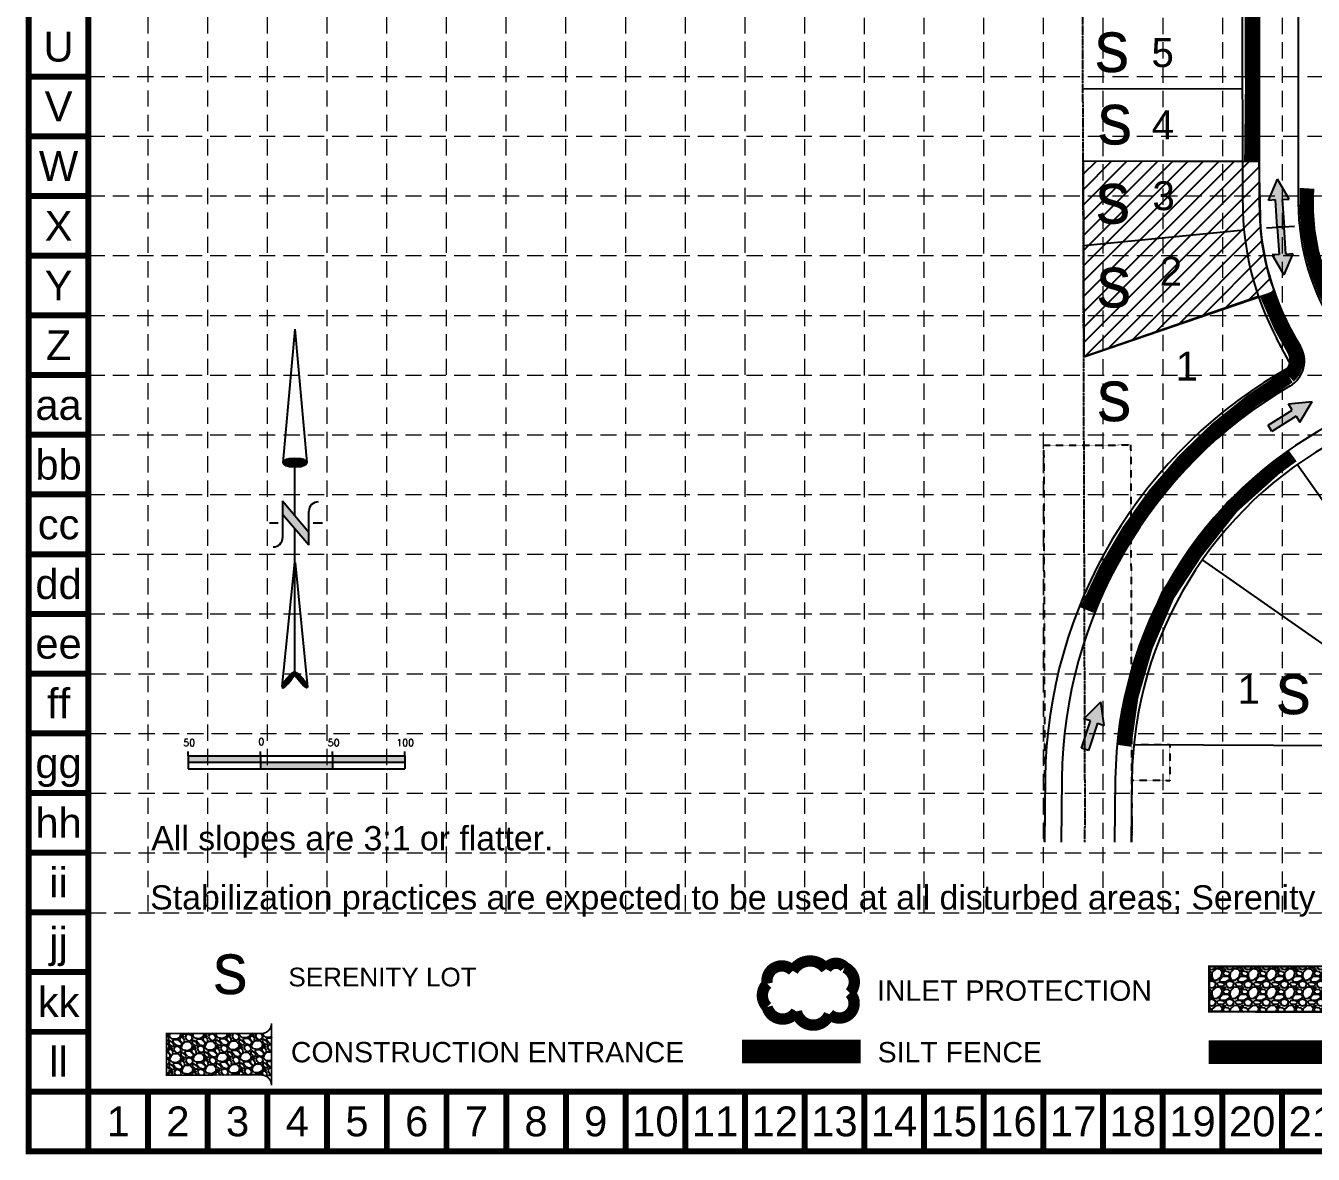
# Model space of a CAD drawing. Header units: inches. Extents: x 10366 to 13014, y 6273 to 7929.
# Drawn here: x 10366 to 11257, y 6273 to 7054 of the extents above; entities that cross this region are included whole.
import ezdxf
from ezdxf.enums import TextEntityAlignment as Align

# ---------------------------------------------------------------- set-up
doc = ezdxf.new("R2010")
doc.units = ezdxf.units.IN
doc.header["$MEASUREMENT"] = 0
for name, pattern in [('ACAD_ISO02W100', [15, 12, -3]), ('BOUNDARY', [2.375, 1.75, -0.125, 0.125, -0.125, 0.125, -0.125]), ('DASHED2', [0.375, 0.25, -0.125]), ('HIDDEN', [0.375, 0.25, -0.125])]:
    doc.linetypes.add(name, pattern=pattern)
for name, color, linetype in [('1ESMT', 1, 'DASHED2'), ('1LOT', 2, 'Continuous'), ('1LTNO', 2, 'Continuous'), ('1PVMT', 4, 'Continuous'), ('1ROW', 3, 'Continuous'), ('BASE', 7, 'Continuous'), ('BOUNDARY', 6, 'BOUNDARY'), ('DEED', 2, 'Continuous'), ('ECB', 84, 'Continuous'), ('grid', 254, 'HIDDEN'), ('HATCH', 2, 'Continuous'), ('LEGEND', 7, 'Continuous'), ('NARROW', 7, 'Continuous'), ('SODDED LOT', 2, 'Continuous')]:
    doc.layers.add(name, color=color, linetype=linetype)
doc.styles.add('L120', font='simplex.shx', dxfattribs={"height": 4.8})
doc.styles.add("L200'", font='ARIAL.TTF', dxfattribs={"height": 0.001968503937008})
doc.styles.add('logo2', font='ROCKEB.TTF', dxfattribs={"height": 25})
doc.styles.get("Standard").update_dxf_attribs({"font": 'ARIAL.TTF'})

# ---------------------------------------------------------------- blocks, each defined once
blk = doc.blocks.new('scale')
h = blk.add_hatch(color=7)
h.paths.add_polyline_path([(9.094947017729282e-13, -7.504693458142356), (0, -3.000000000001819), (-50, -3), (-49.99999999999909, -7.504693458142356)])
h.paths.add_polyline_path([(-9.094947017729282e-13, -7.504693458142356), (0, -12.00938691628835), (50, -12.00938691628653), (50, -7.504693458144175)])
h.paths.add_polyline_path([(50.00000000000091, -3), (50.00000000000182, -7.504693458144175), (100, -7.504693458145994), (100, -3)])
at = {"color": 7}
for p, q in [((-50, -3), (-50, 0)), ((0, -3), (0, 0)), ((50, -3), (50, 0)), ((100, -3), (100, 0)), ((-50, -3), (0, -3)), ((-50, -3), (-50, -12.00938691628835)), ((-50.00000000000091, -7.504693458142356), (100, -7.504693458144175)), ((0, -3), (100, -3)), ((0, -3), (0, -12.00938691628835)), ((50, -3), (50, -12.00938691628835)), ((100, -3), (100, -12.00938691628835)), ((-50.00000000000091, -12.00938691628835), (0, -12.00938691628835)), ((0, -12.00938691628835), (100, -12.00938691628835))]:
    blk.add_line(p, q, dxfattribs=at)
at = {"color": 7, "style": 'L120'}
for s, p in [('0', (-1.421474416070851, 4.309271583646478)), ('50', (-53.41635999659047, 3.577541274746181)), ('50', (46.58364000340953, 3.577541274746181)), ('100', (94.02453533787775, 3.577567436001118))]:
    blk.add_text(s, height=4.8, dxfattribs=at).set_placement(p)
blk = doc.blocks.new('North Arrow')
at = {"layer": 'NARROW'}
for p, q in [((32.43254981860446, 3.058265073213988), (32.43254981860446, 4.631385762768332)), ((28.76667448424996, -2.091662794246076), (34.01874137947743, 2.319861484284047)), ((36.17825519122562, 2.333068732823449), (30.46489879658111, 2.333068732823449)), ((36.15693846157228, 2.319861484284047), (31.03953994826952, -2.091662794246076)), ((0, 0), (22.36344290151465, 2.002084736559482)), ((0, 0), (22.3340256442134, -2.022002755547874)), ((39.10239171702415, 0.006637234364461619), (59.96415737125062, 2.108618273159664)), ((21.65859055236069, -0.04755806894536363), (21.65587945617517, -0.04755806894536363)), ((31.2002493849468, -0.04755806894536363), (21.65859055236069, -0.04755806894536363)), ((28.76667448424996, -2.091662794246076), (34.95439482978327, -2.091662794246076)), ((57.4539157862273, -0.04755806894536363), (33.41071549255503, -0.04755806894536363)), ((59.8310793026576, -2.141789640390925), (39.04486644576536, -0.007715046158409677)), ((57.69334596529006, -0.02703537367779063), (57.76929195033517, -0.01344045038422337)), ((57.76514189648879, -0.05039075473177945), (57.69334596529006, -0.02703537367779063)), ((32.43254981860446, -4.261561808689294), (32.43254981860446, -2.800806882678444))]:
    blk.add_line(p, q, dxfattribs=at)
blk.add_lwpolyline([(22.36469003275943, -2.029144276148145), (22.58571216360451, -1.926685835660464, 0.09157658552841703), (22.86600292222374, -1.437143250313966, 0.04830551554414139), (23.03449076013294, -0.7510674610057322), (23.07365352004581, -0.007926344824227272), (23.0138871940153, 0.8191116749912908, 0.04830551554426889), (22.86600292222374, 1.421290560665511, 0.0915765855283463), (22.58571216360451, 1.91083314601201), (22.36469003275943, 2.01329158649969), (22.14366790191434, 1.91083314601201, 0.09157658552851158), (21.86337714329511, 1.421290560665511, 0.04830551554418233), (21.71549287155813, 0.8191116749912908), (21.65572654552761, -0.007926344824227272), (21.71549287155813, -0.8349643646397453, 0.04830551554422624), (21.86337714329511, -1.437143250313966, 0.09157658552816902), (22.14366790191434, -1.926685835660464)], format="xyb", close=True, dxfattribs=at)
for points in [[(57.45558378554506, -0.03134526075882604), (57.43996657389744, 0.0836624617477355, -0.06681784727068599), (57.67471216397553, 0.4712181194372533, -0.03073031192727785), (58.00862399094058, 0.8372912985578296), (58.52165351551321, 1.292257312707079), (59.07299621394941, 1.699951556056476, -0.03073031192742202), (59.50028108291463, 1.950818694931513, -0.06681784727061153), (59.92804734067704, 2.100220530974184), (60.03732810972451, 2.061125939999329)], [(60.03732810972451, 2.061125939999329), (60.05294532137214, 1.946118217492767, -0.06681784727066456), (59.81819973129404, 1.558562559803249, -0.03073031192683177), (59.43379851860755, 1.137137013811298), (58.97125837981093, 0.7375233665334235), (58.41991568137473, 0.3298291232385964, -0.03073031192764033), (57.99263081235495, 0.07896198436355917, -0.03669233332525137), (57.76236303227506, -0.01733721801429056)], [(57.45558378554506, -0.03527464659782709), (57.43996657389744, -0.150282369049819, 0.06681784727068599), (57.67471216397553, -0.5378380267393368, 0.03073031192727785), (58.00862399094058, -0.903911205859913), (58.52165351551321, -1.358877220063732), (59.07299621394941, -1.766571463358559, 0.03073031192742202), (59.50028108291463, -2.017438602233597, 0.06681784727061153), (59.92804734067704, -2.166840438276267), (60.03732810972451, -2.127745847301412)], [(60.03732810972451, -2.127745847301412), (60.05294532137214, -2.012738124794851, 0.06681784727066456), (59.81819973129404, -1.625182467105333, 0.03073031192683177), (59.43379851860755, -1.203756921113381), (58.97125837981093, -0.804143273835507), (58.41991568137473, -0.3964490305406798, 0.03073031192764033), (57.99263081235495, -0.1455818916656426, 0.03669233332525137), (57.76236303227506, -0.04928268934236257)]]:
    blk.add_lwpolyline(points, format="xyb", dxfattribs=at)
for centre, start, end in [((30.46491631666868, 3.862994872579293), 178.8769027564139, 270), ((34.95439482978327, -3.621588933947351), 358.8769027564139, 90)]:
    blk.add_arc(centre, 1.529926139739004, start, end, dxfattribs=at)
for points in [[(31.04573626156707, -2.092600781761575), (36.15173163068903, 2.358604768796795), (28.74698772917327, -2.064361571265181), (34.01267678058502, 2.358604768796795)], [(23.02743242273209, -0.7618279882990464), (21.67003612299595, -0.04525802260104683), (23.06525461068304, -0.04525802260104683), (21.71626324154204, 0.8195677980802429)], [(23.06525461068304, -0.04525802260104683), (21.71626324154204, 0.8195677980802429), (23.01902749208239, 0.7489697719211108), (21.85494459723486, 1.41965102062386)], [(23.01902749208239, 0.7489697719211108), (21.85494459723486, 1.41965102062386), (22.86773874044229, 1.437300527177285), (22.14491470462235, 1.910307302568981)], [(22.86773874044229, 1.437300527177285), (22.14491470462235, 1.910307302568981), (22.58617356370451, 1.910307302568981), (22.35503797086494, 2.002084736559482)], [(57.44388876337325, 0.08001449623407098), (57.69525844847522, -0.01106567331589758), (57.49810575425727, 0.2124947428819723), (57.77083364797363, -0.01106567331589758)], [(57.450460519849, -0.04004572727353661), (57.68868669199946, -0.016585683588346), (57.44388876337325, 0.08001449623407098), (57.69525844847522, -0.01106567331589758)], [(57.49810575425727, 0.2124947428819723), (57.77083364797363, -0.01106567331589758), (57.59996797960412, 0.3891350717640307), (57.940056377156, 0.06345446541672572)], [(57.59996797960412, 0.3891350717640307), (57.940056377156, 0.06345446541672572), (57.68211493557828, 0.4981552747267415), (58.06984856753843, 0.1324545938769006)], [(57.68211493557828, 0.4981552747267415), (58.06984856753843, 0.1324545938769006), (57.83819415180915, 0.663755583063903), (58.29493122679196, 0.2580348277115263)], [(57.83819415180915, 0.663755583063903), (58.29493122679196, 0.2580348277115263), (58.02877508955135, 0.8569559427633067), (58.51837094691291, 0.405695102581376)], [(58.02877508955135, 0.8569559427633067), (58.51837094691291, 0.405695102581376), (58.26042950528063, 1.069476338470849), (58.73031009321494, 0.5657754006460891)], [(58.26042950528063, 1.069476338470849), (58.73031009321494, 0.5657754006460891), (58.51837094691291, 1.297176762400341), (59.04904028220699, 0.8114158579883224)], [(58.51837094691291, 1.297176762400341), (59.04904028220699, 0.8114158579883224), (58.69580837170361, 1.422756996180397), (59.26097942850902, 0.9949561996836565)], [(59.26426530671961, 0.9963362022790534), (58.69416543257103, 1.419996991044172), (59.44663154890804, 1.149516487475921), (59.00303798687673, 1.64907741756906)], [(59.44663154890804, 1.149516487475921), (59.00303798687673, 1.64907741756906), (59.61749721722299, 1.335816834307479), (59.27576588053853, 1.822957741314895)], [(59.61749721722299, 1.335816834307479), (59.27576588053853, 1.822957741314895), (59.80972109409777, 1.551097235151246), (59.4926338442383, 1.954057985367399)], [(59.80972109409777, 1.551097235151246), (59.4926338442383, 1.954057985367399), (59.93129858887187, 1.730497569169529), (59.69471535579942, 2.039618144699489)], [(59.93129858887187, 1.730497569169529), (59.69471535579942, 2.039618144699489), (60.05287608364597, 1.941637962281675), (59.93129858887187, 2.103098262887215)], [(60.05287608364597, 1.941637962281675), (59.93129858887187, 2.103098262887215), (60.03644669248388, 2.064458190925507)], [(22.86773874044229, -1.439569039612252), (21.72466817219174, -0.8747848301754857), (23.02743242273209, -0.7618279882990464), (21.67003612299595, -0.04525802260104683)], [(22.5777686330548, -1.930225321557373), (21.86334952788457, -1.446628842222708), (22.86773874044229, -1.439569039612252), (21.72466817219174, -0.8747848301754857)], [(22.36344290151465, -2.014942952937417), (22.14491470462235, -1.930225321557373), (22.5777686330548, -1.930225321557373), (21.86334952788457, -1.446628842222708)], [(57.4373170068975, -0.1421659174229717), (57.68868669199946, -0.02210569386079442), (57.450460519849, -0.04004572727353661), (57.68868669199946, -0.016585683588346)], [(57.45703227632475, -0.1932260124704044), (57.69525844847522, -0.02762570418781252), (57.4373170068975, -0.1421659174229717), (57.68868669199946, -0.02210569386079442)], [(57.52603571929285, -0.3257062591183058), (57.76426189149788, -0.05108574781843345), (57.45703227632475, -0.1932260124704044), (57.69525844847522, -0.02762570418781252)], [(57.63446970111545, -0.4802665469105705), (57.90062583830149, -0.1021458429204358), (57.52603571929285, -0.3257062591183058), (57.76426189149788, -0.05108574781843345)], [(57.78397716092513, -0.6624268860650773), (58.09120677609826, -0.2001260253382497), (57.63446970111545, -0.4802665469105705), (57.90062583830149, -0.1021458429204358)], [(57.97455809866733, -0.8735672791772231), (58.33600470472447, -0.3477863002626691), (57.78397716092513, -0.6624268860650773), (58.09120677609826, -0.2001260253382497)], [(58.24071423585337, -1.113687726247008), (58.61366141578401, -0.5423666625029), (57.97455809866733, -0.8735672791772231), (58.33600470472447, -0.3477863002626691)], [(58.61366141578401, -1.433848322321865), (58.92746278743289, -0.771447089027788), (58.24071423585337, -1.113687726247008), (58.61366141578401, -0.5423666625029)], [(58.91431927448139, -1.64498871543401), (59.20019068109468, -1.004667523229728), (58.61366141578401, -1.433848322321865), (58.92746278743289, -0.771447089027788)], [(59.11804372517508, -1.794028992899257), (59.56985198281473, -1.35518817585762), (58.91760515269198, -1.651888728247286), (59.20019068109468, -1.011567536097573)], [(59.34805520177179, -1.927889242142555), (59.81300697236293, -1.62152867174882), (59.11804372517508, -1.794028992899257), (59.56985198281473, -1.35518817585762)], [(59.53699320043597, -1.324828119304584), (59.41377276652929, -1.18406785724801), (59.20840537670301, -1.014327541233797)], [(59.58299549571166, -2.052089473381784), (59.92801271066128, -1.787128980031412), (59.34805520177179, -1.927889242142555), (59.81300697236293, -1.62152867174882)], [(59.78343406819477, -2.12522960951901), (60.04630432717022, -2.007929391147627), (59.58299549571166, -2.052089473381784), (59.92801271066128, -1.787128980031412)], [(59.92308389326354, -2.166629686616943), (60.03808963156189, -2.132129622386856), (59.78343406819477, -2.12522960951901), (60.04630432717022, -2.007929391147627)]]:
    blk.add_solid(points, dxfattribs=at)

msp = doc.modelspace()

# ---------------------------------------------------------------- hatches: boundary and pattern name
at = {"layer": 'LEGEND', "linetype": 'ACAD_ISO02W100'}
h = msp.add_hatch(dxfattribs=at)
h.set_pattern_fill('GRAVEL', color=240, scale=12.58806582000087, style=0)
h.set_pattern_definition([(228.0128, (10289.59795880625, 5735.813267475271), (-100.7045043062975, -113.2926092682482), [1.693548023159637, -167.6615564063838]), (184.9697, (10288.46503288244, 5734.55446089323), (151.0568030765837, 12.58795639203347), [2.906181579731962, -287.7118882770034]), (132.5103999999999, (10285.56977774385, 5734.302699576858), (125.8805413619475, -138.4688332072711), [2.049186058706303, -202.8696715732403]), (267.2737, (10280.66043207405, 5731.155683121821), (12.58801569088863, 251.7613201131628), [2.646489781865343, -262.0024380524058]), (292.8337, (10280.53455141585, 5728.51218929962), (-62.94045379029905, 151.0567446712329), [2.595092709122282, -256.9145306689489]), (357.2737, (10281.54159668144, 5726.120456793836), (-251.7613201131628, 12.58801569088864), [2.646489781865343, -262.0024380524058]), (37.6942, (10284.18509050364, 5725.994576135628), (-163.6449481271339, -125.8805374195379), [3.499847351869021, -346.4846108975851]), (72.2553, (10286.95446498404, 5728.134547325039), (88.11659622165018, 276.9374005986099), [3.304216220960392, -327.1175191676712]), (121.4296, (10287.96151024964, 5731.28156378003), (-100.704630212361, 163.6447931790531), [2.655452484729186, -262.8900855137032]), (175.2364, (10286.57682300944, 5733.547415627651), (138.4687359323428, -12.5879592325835), [3.031609067562425, -148.5487813702296]), (222.3974, (10283.55568721264, 5733.799176944069), (-151.0568823758042, -138.4686243478821), [3.920527923507631, -388.1325539527694]), (138.8141, (10293.12261723585, 5731.029802463659), (-88.11649783459038, 75.528361100187), [1.338123984731913, -132.4748409514213]), (171.4692, (10292.11557197025, 5731.910967071029), (163.6448340691512, -25.17623121210325), [2.545772667239495, -252.0320982838688]), (225, (10289.59795880625, 5732.288609045655), (-1.397556050886192e-15, -12.58806971536465), [1.780216856330344, -16.02198947117056]), (203.1986, (10288.71679419884, 5733.799176944069), (62.94032570962376, 25.17614832252295), [0.9586819167196267, -94.90916987746589]), (291.8014, (10287.83562959145, 5733.421534969442), (-12.58806469337715, 37.76420089668014), [1.355772453011554, -66.43303901855346]), (30.9638, (10288.33915222424, 5732.162728387446), (37.76417256443376, 25.17616290297595), [2.202017765826912, -71.19838980343812]), (161.5651, (10290.22736209724, 5733.295654311234), (25.17613711068655, -12.58804571966321), [1.592277033637731, -38.214686571503]), (16.38950000000001, (10280.53455141585, 5733.421534969442), (125.8806858737632, 37.76410569071138), [2.230605263304153, -220.8304875300731]), (70.3462, (10282.67452260524, 5734.05093826044), (-50.35220345360619, -138.4687509031612), [1.871354452867149, -185.2637006038073]), (293.1986, (10290.22736209724, 5735.813267475271), (-25.17614832252295, 62.94032570962376), [1.917351245373434, -93.95050054881209]), (343.6105, (10290.98264604645, 5734.05093826044), (-125.8806858737632, 37.76410569071141), [2.230605263304134, -220.8304875300706]), (339.444, (10280.53455141585, 5725.616934161047), (-62.94035231922577, 25.17608124269313), [2.151048687321748, -105.4014360310289]), (294.7751, (10282.54864194704, 5724.861650211839), (-62.94023077770843, 138.4687670943456), [1.802334087976065, -178.4313390590133]), (66.80140000000002, (10290.35324275545, 5723.225201655217), (25.17614832252297, 62.94032570962376), [1.917351245373433, -93.95050054881204]), (17.35400000000001, (10291.10852670465, 5724.987530870048), (-163.6448810765352, -50.35219407407941), [2.110150061472565, -208.9042896228221]), (69.444, (10284.18509050364, 5723.225201655217), (-25.17608124269317, -62.94035231922576), [1.075524343660875, -106.4769603746899]), (101.3098999999995, (10289.59795880625, 5723.225201655217), (-12.58803601349531, 50.35227274913623), [0.6418654761618423, -63.54492131327292]), (165.9638, (10289.47207814804, 5723.854604946215), (37.76420433295739, -12.58804136593637), [2.595092709122279, -49.30682441365241]), (186.009, (10286.95446498404, 5724.484008237214), (125.8806550643975, 12.58805722841737), [2.404949974911167, -238.0897076384284]), (303.6901, (10288.33915222424, 5731.029802463659), (-12.58808261886522, 25.17612607319599), [1.815476028692166, -43.57143727667781]), (353.1572, (10289.34619748984, 5729.519234565244), (213.9971109526169, -25.17623231840506), [3.169599445081299, -313.7898037762183]), (60.94540000000001, (10292.49321394485, 5729.141592590619), (-50.35226362238981, -88.11646558099461), [1.29601690456401, -128.3060511938116]), (90, (10293.12261723585, 5730.274518514451), (-12.58806582000087, 12.58806582000087), [0.7552839492000522, -11.83278187080082]), (120.2564, (10286.70270366764, 5724.861650211839), (50.35219891473924, -88.11649165446713), [1.748784455977801, -173.1302150166984]), (48.01279999999999, (10285.82153906025, 5726.372218110253), (100.7045043062975, 113.2926092682482), [3.387096046319273, -165.9680083832241]), (0, (10288.08739090785, 5728.889831274246), (12.58806582000087, 12.58806582000087), [3.272897113200226, -9.315168706800643]), (325.3048, (10291.36028802105, 5728.889831274246), (-125.8805859317658, 88.11656911814781), [1.990349439063618, -197.0444434105083]), (254.0546, (10292.99673657765, 5727.756905350459), (-12.58806442645642, -50.3522648743091), [1.832847559523768, -89.8096562973228]), (207.646, (10292.49321394485, 5725.994576135628), (-239.1731978005173, -125.88075529389), [2.984189823618507, -295.4352834727991]), (175.4261, (10289.84972012265, 5724.609888895422), (-163.6448626880812, 12.58800037667441), [3.15707431959037, -312.5500177616696])])
h.paths.add_polyline_path([(11185.27988033712, 6371.542211550422), (11265.38871567697, 6371.399861931081), (11265.38871567697, 6402.870026481038), (11185.27988033712, 6402.749233595477)])
at = {"layer": 'LEGEND'}
h = msp.add_hatch(dxfattribs=at)
h.set_pattern_fill('GRAVEL', color=4, scale=11.45328481281679, angle=-43.93425516442545, style=0)
h.set_pattern_definition([(184.0785448355745, (-5545.564092897499, -600.5045693131588), (-137.5033672339147, -10.65808342158584), [1.540879125577119, -152.5473083109703]), (141.0354448355745, (-5547.101072496473, -600.6141625596683), (106.9217313298106, -87.11208690391884), [2.644196958165389, -261.7754186853798]), (88.57614483557452, (-5549.157029055767, -598.951389034698), (-4.934143228613188, -170.1938127708596), [1.864457328108822, -184.5815045484696]), (223.3394448355745, (-5554.360386098113, -597.9141730531192), (167.1811210325442, 157.0119237755347), [2.407915692476977, -238.3836077420815]), (248.8994448355745, (-5556.111664225453, -599.5667712255245), (54.12018645571415, 138.7084856548296), [2.361151930586246, -233.7543618200131]), (313.3394448355745, (-5556.961695649759, -601.7696103549688), (-157.0119237755347, 167.1811210325442), [2.407915692476978, -238.3836077420816]), (353.7599448355745, (-5555.309097477337, -603.5208884823287), (-186.689654416368, 20.82745765548988), [3.184345323222641, -315.2499350267756]), (28.32104483557455, (-5552.143621013574, -603.8670062635983), (232.562098022744, 125.8276609776808), [3.006349823946655, -297.6287356502821]), (77.49534483557453, (-5549.49712151013, -602.4407572733489), (37.32306787623985, 170.7963721738246), [2.416070431263687, -239.1912361206554]), (131.3021448355745, (-5548.973994524151, -600.0819975833701), (82.7806168857544, -95.66113842094462), [2.758317488040293, -135.1574996475503]), (178.4631448355746, (-5550.794563910922, -598.0098403446009), (-186.3884014413936, 4.632855124000389), [3.567102648382167, -353.1434256153852]), (94.87984483557395, (-5546.274404440743, -605.863846916006), (-10.05557127194841, 105.1141949230129), [1.217495628887235, -120.5325826576528]), (127.5349448355745, (-5546.377972360366, -604.6507590919236), (91.3296586785514, -119.8025022940342), [2.316277960689629, -229.3120678659444]), (181.0657448355745, (-5547.789158033353, -602.8139890256825), (-7.946663658544607, -8.247930097127572), [1.619734991513349, -14.57764928347459]), (159.2643448355745, (-5547.412913617547, -601.267971436354), (57.13296843298478, -23.23743783667706), [0.8722592647745012, -86.35335797398565]), (247.8671448355745, (-5548.228668381667, -600.9591429787451), (15.5920589612691, 32.69044537445576), [1.233553134194807, -60.44427537481775]), (347.0295448355745, (-5548.693417399816, -602.1018021812133), (40.63710845719384, -7.344092308474555), [2.003511659021229, -64.78004232684249]), (117.6308448355745, (-5546.741028760145, -602.5514878820568), (8.549210163710859, -24.14124022719189), [1.448737449258001, -34.76973314204648]), (332.4552448355745, (-5553.012466357668, -596.3500794830607), (106.3192192462621, -54.72290695906932), [2.029522068831136, -200.9232002120991]), (26.4119448355745, (-5551.212985615066, -597.2886155097231), (-120.4049611449106, -58.94061357698285), [1.702656773558157, -168.5626655304284]), (249.2643448355745, (-5545.151696520252, -600.901902373118), (23.23743783667706, 57.13296843298478), [1.744507076264188, -85.4811101624959]), (299.6762448355745, (-5545.769353435486, -602.5334119013651), (-58.6393679147237, 104.2103519701732), [2.029522068831135, -200.923200212099]), (295.5097448355746, (-5557.939396301332, -601.4637945608665), (-25.34636235389145, 56.22914272365222), [1.957137308814133, -95.89977394503173]), (250.8408448355745, (-5557.096527566118, -603.2301360054507), (46.17372708470575, 130.4604751439173), [1.639858412929482, -162.3462233989998]), (22.86714483557454, (-5553.015878444261, -609.229296529923), (56.2291698773142, 25.34630257228867), [1.744507076264191, -85.48111016249602]), (333.4197448355745, (-5551.408470223652, -608.5513863456463), (-139.0096758451103, 70.31494680374891), [1.919925586457291, -190.0721176614552]), (25.50974483557454, (-5557.057362941225, -605.3354325422151), (-56.22914272365222, -25.34636235389142), [0.9785686544070671, -96.87834259943885]), (57.37564483557452, (-5553.510754096958, -608.7524968579346), (23.5387427605035, 40.93835876665566), [0.5840029926055281, -57.81651388035872]), (122.0295448355745, (-5553.195900312436, -608.2606338687283), (16.7971413757623, -32.0878994592427), [2.361151930586242, -44.86194394756268]), (142.0747448355744, (-5554.448152761417, -606.2589052516159), (90.42592916935949, -71.21868809966625), [2.188150063488648, -216.6265470466863]), (259.7558448355745, (-5549.408616907764, -602.8441156602039), (7.645380332940833, 24.44252324649378), [1.651815642274063, -39.64358686786231]), (309.2229448355745, (-5549.702382048117, -604.4695998615553), (124.321377072653, -151.5891564044036), [2.883868396158368, -285.5024787284316]), (17.01114483557456, (-5547.878799997899, -606.7037029877611), (-88.6183418558532, -25.9488509716302), [1.179184391188362, -116.7395983261922]), (46.06574483557452, (-5546.75120411271, -606.358722568727), (-0.3012663453564097, 16.19458874427366), [0.6871970887690073, -10.76608772404778]), (76.3221448355745, (-5554.374711476341, -605.852534201249), (-22.63497990607667, -89.52211723440504), [1.591136139335761, -157.5229817387721]), (4.078544835574532, (-5553.998467060537, -604.306516611925), (137.5033672339147, 10.65808342158586), [3.081758251154237, -151.0064291853931]), (316.0657448355745, (-5550.924507862575, -604.0873301188612), (16.19458874427366, 0.3012663453564117), [2.977854051332366, -8.475430761484425]), (281.3705448355745, (-5548.780046700927, -606.153462030732), (-26.85253128295486, 137.2021301977217), [1.810924674893714, -179.2814053750599]), (210.1203448355745, (-5548.423015628059, -607.928841465684), (-40.03457243603585, -25.04505090414344), [1.667621175315751, -81.71355212331994]), (163.7117448355745, (-5549.865465297777, -608.7656848739653), (-236.1772620579353, 68.50719040497968), [2.715172964150396, -268.8025701289966]), (131.4918448355745, (-5552.47166281412, -608.0041580520419), (-99.2764428014664, 111.5544846948479), [2.872472377769638, -284.3744561605043])])
edge = h.paths.add_edge_path()
edge.add_line((10536.18347862464, 6320.537991604952), (10536.18347862464, 6363.492396392543))
edge.add_arc((10529.02441259877, 6363.492396392531), 7.159066025869779, -89.96094406197471, 9.248424248653464e-11, ccw=False)
edge.add_line((10529.02929260948, 6356.333332029903), (10463.42084056638, 6356.327389438))
edge.add_line((10463.42084056638, 6356.327389437999), (10463.42084056638, 6327.669659465843))
edge.add_line((10463.42084056638, 6327.669659465843), (10529.0195325881, 6327.697055967551))
edge.add_arc((10529.0244125988, 6320.537991604949), 7.159066025843356, 2.580691216280684e-11, 90.03905593795992, ccw=False)
at = {"layer": 'SODDED LOT', "ltscale": 0.5}
h = msp.add_hatch(dxfattribs=at)
h.set_pattern_fill('ANSI31', color=256, scale=60, style=0)
h.set_pattern_definition([(45, (0, 0), (-5.303300858899106, 5.303300858899107), [])])
h.paths.add_polyline_path([(11097.0697093547, 7210.416733353669), (11218.20639506951, 7210.116383335052), (11219.31139847869, 7364.75742524516), (11216.06310480967, 7373.364093548157), (11096.74088965145, 7373.572537098763)])
h.paths.add_polyline_path([(11246.07193303771, 7391.303045757043), (11368.16616624332, 7391.461351260486), (11367.54566561003, 7713.054978255062), (11259.84565480919, 7714.07602838175), (11250.05557441628, 7706.73926709454), (11245.85985898478, 7695.55944796267)])
h.paths.add_polyline_path([(11098.43012093694, 6824.615283380062), (11230.56564586061, 6869.815897559753), (11226.95695620404, 6879.38713651112), (11224.49926874211, 6889.498982468455), (11222.18617268333, 6901.633195845906), (11220.88504990495, 6911.745041803239), (11219.85162606854, 6959.492254283031), (11098.08104977709, 6959.958225478463)])

# ---------------------------------------------------------------- linework, layer by layer
for p, q in [((11226.32867025078, 6932.823863644448), (11232.47535842348, 6947.466670034602)), ((11240.50159063198, 6933.763635662352), (11232.47535842348, 6947.466670034602)), ((11235.77728383825, 6933.450378323051), (11240.50159063198, 6933.763635662352)), ((11235.77728383825, 6933.450378323051), (11237.03031319546, 6914.553151148112)), ((11231.05297704452, 6933.13712098375), (11226.32867025078, 6932.823863644448)), ((11232.30600640173, 6914.239893808811), (11231.05297704452, 6933.13712098375)), ((11237.03031319546, 6914.553151148112), (11232.30600640173, 6914.239893808811)), ((11237.03031319546, 6914.553151148112), (11232.30600640173, 6914.239893808811)), ((11232.30600640173, 6914.239893808811), (11233.55903575894, 6895.342666633872)), ((11238.28334255267, 6895.655923973174), (11237.03031319546, 6914.553151148112)), ((11233.55903575894, 6895.342666633872), (11228.8347289652, 6895.02940929457)), ((11228.8347289652, 6895.02940929457), (11236.86096117371, 6881.326374922321)), ((11243.0076493464, 6895.969181312476), (11236.86096117371, 6881.326374922321)), ((11238.28334255267, 6895.655923973174), (11243.0076493464, 6895.969181312476)), ((11240.06321800801, 6791.947523276184), (11256.56751866452, 6793.609718192813)), ((11242.70704340665, 6787.768002423327), (11240.06321800801, 6791.947523276184)), ((11247.99469420392, 6779.408960717635), (11256.56751866452, 6793.609718192813)), ((11225.98895999525, 6777.192700828779), (11242.70704340665, 6787.768002423327)), ((11245.35086880528, 6783.588481570481), (11228.63278539388, 6773.013179975934)), ((11245.35086880528, 6783.588481570481), (11247.99469420392, 6779.408960717635)), ((11228.63278539388, 6773.013179975934), (11225.98895999525, 6777.192700828779)), ((11098.4553056656, 6574.182164208636), (11110.18127684482, 6585.91487199522)), ((11112.53186036655, 6569.494470379897), (11110.18127684482, 6585.91487199522)), ((11096.89723212761, 6553.850859997777), (11103.14749056592, 6572.619599599054)), ((11103.14749056592, 6572.619599599054), (11098.4553056656, 6574.182164208636)), ((11107.83967546624, 6571.057034989475), (11101.58941702792, 6552.288295388199)), ((11107.83967546624, 6571.057034989475), (11112.53186036655, 6569.494470379897)), ((11101.58941702792, 6552.288295388199), (11096.89723212761, 6553.850859997777))]:
    msp.add_line(p, q)
at = {"color": 254}
msp.add_line((11224.7941927367, 6913.741803641346), (11244.23817701751, 6915.03108713778), dxfattribs=at)
for points in [[(11240.50159063198, 6933.763635662352), (11226.32867025078, 6932.823863644448), (11232.47535842348, 6947.466670034602), (11226.32867025078, 6932.823863644448)], [(11232.30600640173, 6914.239893808811), (11237.03031319546, 6914.553151148112), (11231.05297704452, 6933.13712098375), (11235.77728383825, 6933.450378323051)], [(11232.30600640173, 6914.239893808811), (11237.03031319546, 6914.553151148112), (11233.55903575894, 6895.342666633872), (11238.28334255267, 6895.655923973174)], [(11243.0076493464, 6895.969181312476), (11228.8347289652, 6895.02940929457), (11236.86096117371, 6881.326374922321), (11228.8347289652, 6895.02940929457)], [(11247.99469420392, 6779.408960717635), (11240.06321800801, 6791.947523276184), (11256.56751866452, 6793.609718192813), (11240.06321800801, 6791.947523276184)], [(11225.98895999525, 6777.192700828779), (11228.63278539388, 6773.013179975934), (11242.70704340665, 6787.768002423327), (11245.35086880528, 6783.588481570481)], [(11112.53186036655, 6569.494470379897), (11098.4553056656, 6574.182164208636), (11110.18127684482, 6585.91487199522), (11098.4553056656, 6574.182164208636)], [(11096.89723212761, 6553.850859997777), (11101.58941702792, 6552.288295388199), (11103.14749056592, 6572.619599599054), (11107.83967546624, 6571.057034989475)]]:
    msp.add_solid(points, dxfattribs=at)
at = {"layer": '1ESMT', "color": 250, "ltscale": 0.5}
for p, q in [((11070.8583183691, 6763.422425087016), (11130.8580729125, 6763.594048896093)), ((11071.5722448109, 6513.833446145565), (11070.8583183691, 6763.422425087016)), ((11130.8580729125, 6763.594048896093), (11131.57317211699, 6513.595071631929)), ((11071.29694691091, 6488.675270837131), (11071.5722448109, 6513.833446145565)), ((11131.57317211699, 6513.595071631929), (11131.30048267339, 6488.675270837131))]:
    msp.add_line(p, q, dxfattribs=at)
msp.add_lwpolyline([(11157.92161762573, 6531.315665671553), (11131.71150491128, 6531.47285340858), (11131.72029189529, 6532.275854391758, -0.02244373185822934), (11133.07199492842, 6556.465143833164), (11158.07154535789, 6556.315216101014), (11157.92161762573, 6531.315665671553)], format="xyb", close=True, dxfattribs=at)
at = {"layer": '1LOT', "color": 250}
for p, q in [((11097.84849712566, 7009.999250432283), (11208.32374049424, 7010.128393728823)), ((11097.99592841534, 6959.999388589921), (11208.38218943014, 6960.128427867909)), ((11342.15504070934, 6613.863825823076), (11246.22253224694, 6750.059979976656)), ((11316.16319554758, 6589.176995141512), (11180.48336868134, 6684.116131145367)), ((11133.07199492842, 6556.465143833164), (11711.64844315008, 6552.995295245197))]:
    msp.add_line(p, q, dxfattribs=at)
at = {"layer": '1LOT', "color": 250, "ltscale": 0.5}
for p, q in [((11209.3490174845, 6912.111354787787), (11098.16891310029, 6901.333348137705)), ((11219.32516460844, 6866.257707035265), (11098.39519804301, 6824.591050323111))]:
    msp.add_line(p, q, dxfattribs=at)
at = {"layer": '1PVMT', "color": 250}
for p, q in [((11246.02467784342, 7693.452163062716), (11246.91592771048, 6931.220425635913)), ((11219.41130945603, 7362.773904207422), (11219.91594616736, 6931.188855538816)), ((11083.21352125386, 6532.703387181431), (11082.74601044012, 6488.675270837131)), ((11120.21143552373, 6532.310526290639), (11119.74809628784, 6488.675270837131))]:
    msp.add_line(p, q, dxfattribs=at)
for centre, radius, start, end in [((11408.41581731101, 6931.409261587065), 188.5, 180.066993842023, 211.7496199461014), ((11408.41581731101, 6931.409261587065), 161.5, 180.066993842023, 213.4313682551723), ((11231.11665063869, 6821.694834562627), 20, 300.2617546785184, 31.74961994610085), ((11401.70412813925, 6529.321507256605), 318.4999999999998, 120.261754678519, 179.3730555555556), ((11401.70412813925, 6529.321507256605), 281.4999999999998, 117.9765734514163, 179.3730555555556)]:
    msp.add_arc(centre, radius, start, end, dxfattribs=at)
at = {"layer": '1ROW', "color": 250}
for p, q in [((11208.41603491599, 6931.175409110557), (11207.90159612703, 7371.250518950314)), ((11242.10649382027, 6818.161592978416), (11231.80902872389, 6837.547425630432)), ((11071.72388384108, 6532.932375977347), (11071.25327357696, 6488.675270837131)), ((11131.72029189529, 6532.275854391758), (11131.24318459544, 6488.675270837131))]:
    msp.add_line(p, q, dxfattribs=at)
for centre, radius, start, end in [((11408.41581731101, 6931.409261587065), 200, 180.066993842023, 207.9765734514138), ((11401.70412813925, 6529.321507256604), 330.0000000000002, 118.9226999689789, 179.3730555555556), ((11401.70412813925, 6529.321507256604), 270.0000000000001, 117.9765734514164, 179.3730555555555)]:
    msp.add_arc(centre, radius, start, end, dxfattribs=at)
at = {"layer": 'BASE', "const_width": 4.131000000000284}
for points in [[(10368.13271406849, 6274.929135153207), (13011.97271406868, 6274.929135153207), (13011.97271406868, 7927.329135153321), (10368.13271406849, 7927.329135153321)], [(10409.4427140685, 6316.239135153211), (12970.66271406867, 6316.239135153211), (12970.66271406867, 7886.019135153319), (10409.4427140685, 7886.019135153319)]]:
    msp.add_lwpolyline(points, close=True, dxfattribs=at)
for points in [[(10409.4427140685, 7018.509135153259), (10368.13271406849, 7018.509135153259)], [(10409.4427140685, 6977.199135153256), (10368.13271406849, 6977.199135153256)], [(10409.4427140685, 6935.889135153253), (10368.13271406849, 6935.889135153253)], [(10409.4427140685, 6894.57913515325), (10368.13271406849, 6894.57913515325)], [(10409.4427140685, 6853.269135153247), (10368.13271406849, 6853.269135153247)], [(10409.4427140685, 6811.959135153244), (10368.13271406849, 6811.959135153244)], [(10409.4427140685, 6770.649135153241), (10368.13271406849, 6770.649135153241)], [(10409.4427140685, 6729.339135153238), (10368.13271406849, 6729.339135153238)], [(10409.4427140685, 6688.029135153236), (10368.13271406849, 6688.029135153236)], [(10409.4427140685, 6646.719135153233), (10368.13271406849, 6646.719135153233)], [(10409.4427140685, 6605.40913515323), (10368.13271406849, 6605.40913515323)], [(10409.4427140685, 6564.099135153228), (10368.13271406849, 6564.099135153228)], [(10409.4427140685, 6522.789135153224), (10368.13271406849, 6522.789135153224)], [(10409.4427140685, 6481.479135153221), (10368.13271406849, 6481.479135153221)], [(10409.4427140685, 6440.169135153219), (10368.13271406849, 6440.169135153219)], [(10409.4427140685, 6398.859135153216), (10368.13271406849, 6398.859135153216)], [(10409.4427140685, 6357.549135153213), (10368.13271406849, 6357.549135153213)], [(10409.4427140685, 6316.239135153211), (10368.13271406849, 6316.239135153211)], [(10409.4427140685, 6274.929135153207), (10409.4427140685, 6316.239135153211)], [(10450.7527140685, 6274.929135153207), (10450.7527140685, 6316.239135153211)], [(10492.0627140685, 6274.929135153207), (10492.0627140685, 6316.239135153211)], [(10533.3727140685, 6274.929135153207), (10533.3727140685, 6316.239135153211)], [(10574.68271406851, 6274.929135153207), (10574.68271406851, 6316.239135153211)], [(10615.99271406851, 6274.929135153207), (10615.99271406851, 6316.239135153211)], [(10657.30271406851, 6274.929135153207), (10657.30271406851, 6316.239135153211)], [(10698.61271406852, 6274.929135153207), (10698.61271406852, 6316.239135153211)], [(10739.92271406852, 6274.929135153207), (10739.92271406852, 6316.239135153211)], [(10781.23271406852, 6274.929135153207), (10781.23271406852, 6316.239135153211)], [(10822.54271406852, 6274.929135153207), (10822.54271406852, 6316.239135153211)], [(10863.85271406853, 6274.929135153207), (10863.85271406853, 6316.239135153211)], [(10905.16271406853, 6274.929135153207), (10905.16271406853, 6316.239135153211)], [(10946.47271406853, 6274.929135153207), (10946.47271406853, 6316.239135153211)], [(10987.78271406854, 6274.929135153207), (10987.78271406854, 6316.239135153211)], [(11029.09271406854, 6274.929135153207), (11029.09271406854, 6316.239135153211)], [(11070.40271406854, 6274.929135153207), (11070.40271406854, 6316.239135153211)], [(11111.71271406854, 6274.929135153207), (11111.71271406854, 6316.239135153211)], [(11153.02271406855, 6274.929135153207), (11153.02271406855, 6316.239135153211)], [(11194.33271406855, 6274.929135153207), (11194.33271406855, 6316.239135153211)], [(11235.64271406855, 6274.929135153207), (11235.64271406855, 6316.239135153211)]]:
    msp.add_lwpolyline(points, dxfattribs=at)
at = {"layer": 'BOUNDARY', "color": 250}
for p, q in [((11099.3350657316, 6505.844229624955), (11096.7832993891, 7371.250518946481)), ((11099.1446813303, 6488.675270837131), (11099.3350657316, 6505.844229624955)), ((11131.70327274074, 6506.184927457736), (11131.50890043487, 6488.675270837131))]:
    msp.add_line(p, q, dxfattribs=at)
at = {"layer": 'DEED', "color": 250}
msp.add_lwpolyline([(11131.61448110182, 6506.472379636374), (11131.41973300828, 6488.675270837131)], dxfattribs=at)
at = {"layer": 'ECB', "ltscale": 0.5, "const_width": 10}
for points in [[(11214.37447307388, 6959.257408768356), (11214.37447307388, 6959.257408768356), (11214.37447307388, 6959.257408768356), (11214.89909454397, 7007.038914363874), (11214.74536118122, 7209.905220762987)], [(11126.42288036342, 6555.465905101372), (11131.2706255761, 6589.501724297647), (11141.3326313301, 6624.241728710517), (11156.50875978599, 6659.741639060418), (11176.09949912555, 6689.55436203213), (11201.11277881653, 6720.971875151451), (11230.47643931612, 6747.294343485703), (11242.82563174219, 6756.342687104911)]]:
    msp.add_lwpolyline(points, dxfattribs=at)
for points in [[(11401.4402471809, 6895.721066459371), (11297.78834799627, 6840.666479573358, -0.3508523494087344), (11279.96787783289, 6844.031156616864, -0.1710863366753644), (11252.94312641686, 6941.146076182589, -0.8459698421886167)], [(11225.15896551354, 6867.677092952436), (11234.77057825826, 6845.666208055574), (11243.52783141616, 6830.043567896013, -0.3515540518394044), (11240.38220827272, 6811.177097794848, 0.1600413891429324), (11100.55213850681, 6649.365839372813, 5.765077824458915)]]:
    msp.add_lwpolyline(points, format="xyb", dxfattribs=at)
at = {"layer": 'grid', "color": 252, "linetype": 'HIDDEN', "lineweight": 0, "ltscale": 45}
for p, q in [((10450.61459762012, 7886.41133227583), (10450.61459762012, 6439.986683631207)), ((10491.92459762012, 7886.41133227583), (10491.92459762012, 6439.986683631207)), ((10533.23459762012, 7886.41133227583), (10533.23459762012, 6439.986683631207)), ((10574.54459762012, 7886.41133227583), (10574.54459762012, 6439.986683631207)), ((10615.85459762013, 7886.41133227583), (10615.85459762013, 6439.986683631207)), ((10657.16459762013, 7886.41133227583), (10657.16459762013, 6439.986683631207)), ((10698.47459762013, 7886.41133227583), (10698.47459762013, 6439.986683631207)), ((10739.78459762014, 7886.41133227583), (10739.78459762014, 6439.986683631207)), ((10781.09459762014, 7886.41133227583), (10781.09459762014, 6439.986683631207)), ((10822.40459762014, 7886.41133227583), (10822.40459762014, 6439.986683631207)), ((10863.71459762014, 7886.41133227583), (10863.71459762014, 6439.986683631207)), ((10905.02459762015, 7886.41133227583), (10905.02459762015, 6439.986683631207)), ((10946.47271406853, 7886.019135153319), (10946.47271406853, 6439.986683631207)), ((10987.78271406854, 7886.019135153319), (10987.78271406853, 6439.986683631207)), ((11029.09271406854, 7886.019135153319), (11029.09271406854, 6439.986683631207)), ((11070.40271406854, 7886.019135153319), (11070.40271406854, 6439.986683631207)), ((11111.71271406854, 7886.019135153319), (11111.71271406854, 6439.986683631207)), ((11153.02271406855, 7886.019135153319), (11153.02271406855, 6439.986683631207)), ((11194.33271406855, 7886.019135153319), (11194.33271406855, 6439.986683631207)), ((11235.64271406855, 7886.019135153319), (11235.64271406855, 6439.986683631207)), ((10409.4427140685, 7018.509135153259), (12970.66271406867, 7018.509135153259)), ((10409.4427140685, 6977.199135153256), (12970.66271406867, 6977.199135153256)), ((10409.4427140685, 6935.889135153253), (12970.66271406867, 6935.889135153253)), ((10409.4427140685, 6894.57913515325), (12970.66271406867, 6894.57913515325)), ((10409.4427140685, 6853.269135153247), (12970.66271406867, 6853.269135153247)), ((10409.4427140685, 6811.959135153244), (12970.66271406867, 6811.959135153244)), ((10409.4427140685, 6770.649135153241), (12970.66271406867, 6770.649135153241)), ((10409.4427140685, 6729.339135153238), (12970.66271406867, 6729.339135153238)), ((10409.4427140685, 6688.029135153236), (12970.66271406867, 6688.029135153236)), ((10409.4427140685, 6646.719135153233), (12970.66271406867, 6646.719135153233)), ((10410.36892742103, 6605.226683631218), (12971.5889274212, 6605.226683631218)), ((10410.36892742103, 6563.916683631216), (12971.5889274212, 6563.916683631216)), ((10410.36892742103, 6522.606683631213), (12971.5889274212, 6522.606683631213)), ((10410.36892742103, 6481.29668363121), (12971.5889274212, 6481.29668363121)), ((10410.36892742103, 6439.986683631207), (12971.5889274212, 6439.986683631207))]:
    msp.add_line(p, q, dxfattribs=at)
at = {"layer": 'HATCH', "ltscale": 0.5}
msp.add_lwpolyline([(11098.43012093694, 6824.615283380062), (11230.56564586061, 6869.815897559753), (11226.95695620404, 6879.38713651112), (11224.49926874211, 6889.498982468455), (11222.18617268333, 6901.633195845906), (11220.88504990495, 6911.745041803239), (11219.85162606854, 6959.492254283031), (11098.08104977709, 6959.958225478463)], close=True, dxfattribs=at)
at = {"layer": 'LEGEND', "color": 170, "ltscale": 100, "const_width": 7.833183079253939}
msp.add_lwpolyline([(10897.05549252049, 6399.742249467247, 0.5205670505517462), (10897.05549252049, 6399.742249467247, 0.7651954600696135), (10879.33669318884, 6390.822404550026, 0.4178788784126488), (10879.2269322024, 6374.773506546241, 0.6649002420699669), (10899.4754101509, 6371.682465317292, 0.744833174426672), (10922.31292575264, 6369.765043876001, 0.9756416855879776), (10936.53961529378, 6384.461048652109, 0.5205670505517462), (10932.99714644064, 6402.165154789473, 0.5205670505517462), (10920.00808879319, 6400.984879644086, 0.5402640007904789), (10897.05549252049, 6399.742249467247)], format="xyb", close=True, dxfattribs=at)
at = {"layer": 'LEGEND', "color": 240, "const_width": 1.573508227500109}
msp.add_lwpolyline([(11185.27988033712, 6371.542211550422), (11265.38871567697, 6371.399861931081), (11265.38871567697, 6402.870026481038), (11185.27988033712, 6402.749233595477)], close=True, dxfattribs=at)
at = {"layer": 'LEGEND', "color": 4, "const_width": 1.145328481281679}
msp.add_lwpolyline([(10536.18347862464, 6320.537991604952), (10536.18347862464, 6363.492396392542, -0.4140139244211871), (10529.02929260948, 6356.333332029903), (10463.42084056638, 6356.327389437999), (10463.42084056638, 6327.669659465843), (10529.0195325881, 6327.697055967551, -0.4144132285109485)], format="xyb", close=True, dxfattribs=at)
at = {"layer": 'LEGEND', "color": 200, "const_width": 16.35876000000113}
msp.add_lwpolyline([(10861.78315642581, 6343.860741926727), (10943.86800005009, 6343.860741926727)], dxfattribs=at)
at = {"layer": 'LEGEND', "color": 84, "const_width": 16.35876000000113}
msp.add_lwpolyline([(11184.86586840186, 6343.523516279914), (11266.19048221799, 6343.524824912073)], dxfattribs=at)

# ---------------------------------------------------------------- block references
at = {"color": 250, "ltscale": 0.5}
msp.add_blockref('scale', (10528.4949419471, 6551.59937874576), dxfattribs=at)
at = {"layer": 'BASE', "xscale": 4.131000000000313, "yscale": 4.131000000000313, "zscale": 4.131000000000284, "rotation": 270}
msp.add_blockref('North Arrow', (10552.436262322, 6843.741493412497), dxfattribs=at)

# ---------------------------------------------------------------- texts
at = {"ltscale": 2000, "style": 'logo2'}
for p in [(11106.02863229485, 7021.611805354021), (11108.05995767482, 6971.511084573758), (11106.77055369485, 6916.758412849262), (11107.41524337078, 6858.784994419442), (11107.55331076129, 6780.074350752409), (11231.69002092744, 6577.372277482609), (10495.76943876384, 6383.686969445671)]:
    msp.add_text('s', height=35.76739504369075, dxfattribs=at).set_placement(p)
at = {"layer": '1LTNO', "color": 250}
for s, p in [('5', (11153.01240316538, 7035.063752908486)), ('4', (11153.1153432779, 6985.063839150096)), ('3', (11153.67247294992, 6936.055371688853)), ('2', (11158.74703885436, 6883.795527586484)), ('1', (11169.75421882776, 6818.141212744809)), ('1', (11212.63810777006, 6594.608680561649))]:
    msp.add_text(s, height=20, dxfattribs=at).set_placement(p, align=Align.MIDDLE_CENTER)
at = {"layer": 'BASE'}
for s, p in [('U', (10388.78771406849, 7039.16413515326)), ('V', (10388.78771406849, 6997.854135153258)), ('W', (10388.78771406849, 6956.544135153255)), ('X', (10388.78771406849, 6915.234135153251)), ('Y', (10388.78771406849, 6873.924135153248)), ('Z', (10388.78771406849, 6832.614135153246)), ('aa', (10388.78771406849, 6791.304135153243)), ('bb', (10388.78771406849, 6749.99413515324)), ('cc', (10388.78771406849, 6708.684135153238)), ('dd', (10388.78771406849, 6667.374135153234)), ('ee', (10388.78771406849, 6626.064135153231)), ('ff', (10388.78771406849, 6584.754135153229)), ('gg', (10388.78771406849, 6543.444135153226)), ('hh', (10388.78771406849, 6502.134135153223)), ('ii', (10388.78771406849, 6460.82413515322)), ('jj', (10388.78771406849, 6419.514135153217)), ('kk', (10388.78771406849, 6378.204135153214)), ('ll', (10388.78771406849, 6336.894135153211)), ('1', (10430.0977140685, 6295.584135153209)), ('2', (10471.4077140685, 6295.584135153209)), ('3', (10512.7177140685, 6295.584135153209)), ('4', (10554.02771406851, 6295.584135153209)), ('5', (10595.33771406851, 6295.584135153209)), ('6', (10636.64771406851, 6295.584135153209)), ('7', (10677.95771406851, 6295.584135153209)), ('8', (10719.26771406852, 6295.584135153209)), ('9', (10760.57771406852, 6295.584135153209)), ('10', (10801.88771406852, 6295.584135153209)), ('11', (10843.19771406853, 6295.584135153209)), ('12', (10884.50771406853, 6295.584135153209)), ('13', (10925.81771406853, 6295.584135153209)), ('14', (10967.12771406853, 6295.584135153209)), ('15', (11008.43771406854, 6295.584135153209)), ('16', (11049.74771406854, 6295.584135153209)), ('17', (11091.05771406854, 6295.584135153209)), ('18', (11132.36771406854, 6295.584135153209)), ('19', (11173.67771406855, 6295.584135153209)), ('20', (11214.98771406855, 6295.584135153209)), ('21', (11256.29771406855, 6295.584135153209))]:
    msp.add_text(s, height=20.65500000000142, dxfattribs=at).set_placement(p, align=Align.MIDDLE_CENTER)
at = {"layer": 'BASE', "color": 7, "style": "L200'"}
for s, p in [('All slopes are 3:1 or flatter.', (10452.91581664196, 6483.127624823403)), ('Stabilization practices are expected to be used at all disturbed areas; Serenity lots are the disturbed area.', (10452.20925167646, 6442.187913096343))]:
    msp.add_text(s, height=16.75303563513532, dxfattribs=at).set_placement(p)
at = {"layer": 'BASE', "style": "L200'"}
msp.add_text('SERENITY LOT', height=12.91632238947071, dxfattribs=at).set_placement((10547.85020954918, 6389.011463839922))
at = {"layer": 'LEGEND', "style": "L200'"}
for s, p in [('INLET PROTECTION', (10955.29830276282, 6379.028778743713)), ('CONSTRUCTION ENTRANCE', (10549.60814716137, 6336.469558762882)), ('SILT FENCE', (10955.73815301604, 6336.429990191434))]:
    msp.add_text(s, height=14.08633453679949, dxfattribs=at).set_placement(p)

doc.saveas('drawing.dxf')
